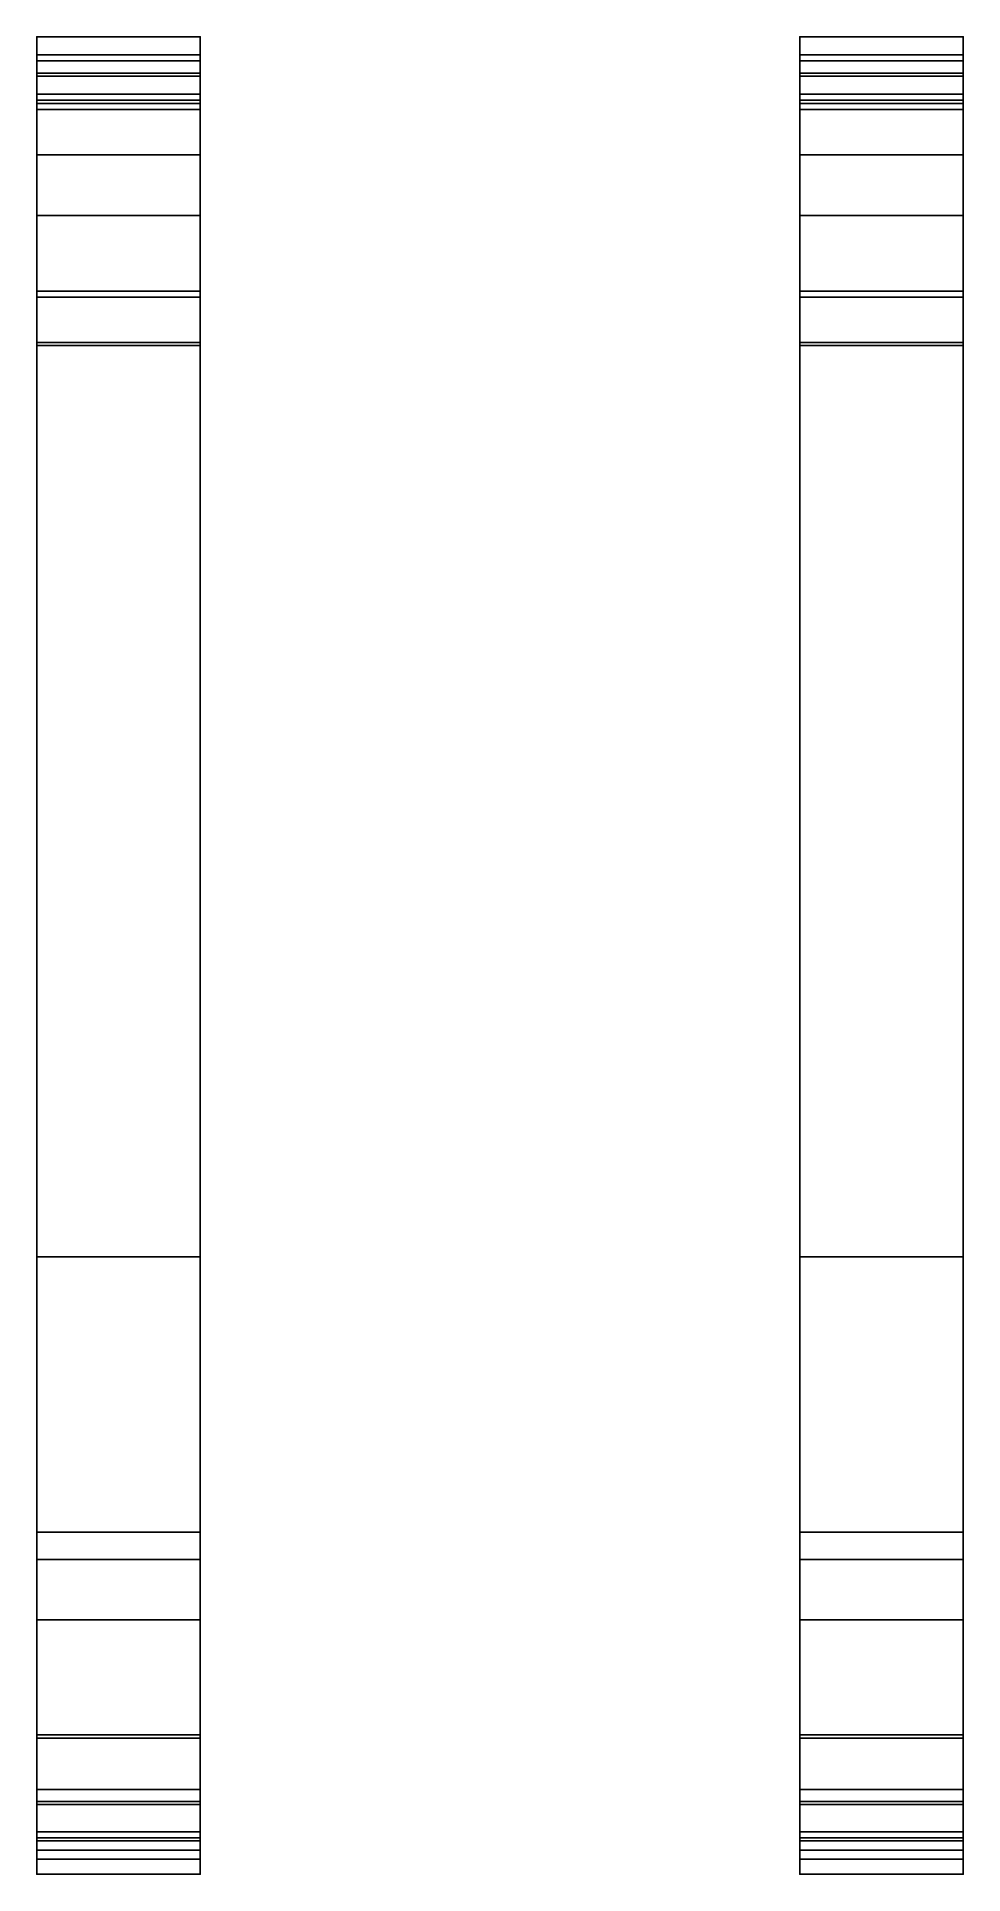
# Model space of a CAD drawing. Extents: x -1.53 to 1.53, y -3.05 to 3.02.
import ezdxf

# ---------------------------------------------------------------- set-up
doc = ezdxf.new("R2010")
doc.units = 0
doc.layers.add('TRACKS', color=3, linetype='CONTINUOUS')

msp = doc.modelspace()

# ---------------------------------------------------------------- linework, layer by layer
at = {"layer": 'TRACKS'}
for points in [[(-0.99, 3.02, 0.65), (-0.99, 2.94, 0.45), (-1.53, 2.94, 0.45), (-1.53, 3.02, 0.65)], [(-1.53, 3.02, 0.65), (-1.53, 2.94, 0.45), (-1.53, 2.89, 0.47), (-1.53, 2.96, 0.65)], [(-1.53, 2.94, 0.84), (-1.53, 3.02, 0.65), (-1.53, 2.96, 0.65), (-1.53, 2.9, 0.81)], [(-0.99, 2.94, 0.84), (-0.99, 3.02, 0.65), (-1.53, 3.02, 0.65), (-1.53, 2.94, 0.84)], [(-0.99, 2.89, 0.47), (-0.99, 2.94, 0.45), (-0.99, 3.02, 0.65), (-0.99, 2.96, 0.65)], [(-0.99, 2.96, 0.65), (-0.99, 3.02, 0.65), (-0.99, 2.94, 0.84), (-0.99, 2.9, 0.81)], [(1.53, 2.94, 0.84), (1.53, 3.02, 0.65), (0.99, 3.02, 0.65), (0.99, 2.94, 0.84)], [(0.99, 2.94, 0.84), (0.99, 3.02, 0.65), (0.99, 2.96, 0.65), (0.99, 2.9, 0.81)], [(0.99, 3.02, 0.65), (0.99, 2.94, 0.45), (0.99, 2.89, 0.47), (0.99, 2.96, 0.65)], [(1.53, 3.02, 0.65), (1.53, 2.94, 0.45), (0.99, 2.94, 0.45), (0.99, 3.02, 0.65)], [(1.53, 2.96, 0.65), (1.53, 3.02, 0.65), (1.53, 2.94, 0.84), (1.53, 2.9, 0.81)], [(1.53, 2.89, 0.47), (1.53, 2.94, 0.45), (1.53, 3.02, 0.65), (1.53, 2.96, 0.65)], [(-1.53, 2.96, 0.65), (-1.53, 2.89, 0.47), (-0.99, 2.89, 0.47), (-0.99, 2.96, 0.65)], [(-1.53, 2.9, 0.81), (-1.53, 2.96, 0.65), (-0.99, 2.96, 0.65), (-0.99, 2.9, 0.81)], [(-0.99, 2.94, 0.45), (-0.99, 2.81, 0.34), (-1.53, 2.81, 0.34), (-1.53, 2.94, 0.45)], [(-1.53, 2.94, 0.45), (-1.53, 2.81, 0.34), (-1.53, 2.78, 0.38), (-1.53, 2.89, 0.47)], [(-0.99, 2.83, 0.95), (-0.99, 2.94, 0.84), (-1.53, 2.94, 0.84), (-1.53, 2.83, 0.95)], [(-1.53, 2.83, 0.95), (-1.53, 2.94, 0.84), (-1.53, 2.9, 0.81), (-1.53, 2.8, 0.91)], [(-0.99, 2.78, 0.38), (-0.99, 2.81, 0.34), (-0.99, 2.94, 0.45), (-0.99, 2.89, 0.47)], [(-0.99, 2.9, 0.81), (-0.99, 2.94, 0.84), (-0.99, 2.83, 0.95), (-0.99, 2.8, 0.91)], [(0.99, 2.9, 0.81), (0.99, 2.96, 0.65), (1.53, 2.96, 0.65), (1.53, 2.9, 0.81)], [(0.99, 2.96, 0.65), (0.99, 2.89, 0.47), (1.53, 2.89, 0.47), (1.53, 2.96, 0.65)], [(0.99, 2.83, 0.95), (0.99, 2.94, 0.84), (0.99, 2.9, 0.81), (0.99, 2.8, 0.91)], [(1.53, 2.83, 0.95), (1.53, 2.94, 0.84), (0.99, 2.94, 0.84), (0.99, 2.83, 0.95)], [(1.53, 2.94, 0.45), (1.53, 2.81, 0.34), (0.99, 2.81, 0.34), (0.99, 2.94, 0.45)], [(0.99, 2.94, 0.45), (0.99, 2.81, 0.34), (0.99, 2.78, 0.38), (0.99, 2.89, 0.47)], [(1.53, 2.9, 0.81), (1.53, 2.94, 0.84), (1.53, 2.83, 0.95), (1.53, 2.8, 0.91)], [(1.53, 2.78, 0.38), (1.53, 2.81, 0.34), (1.53, 2.94, 0.45), (1.53, 2.89, 0.47)], [(-1.53, 2.8, 0.91), (-1.53, 2.9, 0.81), (-0.99, 2.9, 0.81), (-0.99, 2.8, 0.91)], [(-1.53, 2.89, 0.47), (-1.53, 2.78, 0.38), (-0.99, 2.78, 0.38), (-0.99, 2.89, 0.47)], [(0.99, 2.8, 0.91), (0.99, 2.9, 0.81), (1.53, 2.9, 0.81), (1.53, 2.8, 0.91)], [(0.99, 2.89, 0.47), (0.99, 2.78, 0.38), (1.53, 2.78, 0.38), (1.53, 2.89, 0.47)], [(-1.53, 2.63, 0.95), (-1.53, 2.83, 0.95), (-1.53, 2.8, 0.91), (-1.53, 2.63, 0.91)], [(-0.99, 2.63, 0.95), (-0.99, 2.83, 0.95), (-1.53, 2.83, 0.95), (-1.53, 2.63, 0.95)], [(-1.53, 2.81, 0.34), (-1.53, 2.18, 0.05), (-1.53, 2.16, 0.08), (-1.53, 2.78, 0.38)], [(-0.99, 2.81, 0.34), (-0.99, 2.18, 0.05), (-1.53, 2.18, 0.05), (-1.53, 2.81, 0.34)], [(-1.53, 2.63, 0.91), (-1.53, 2.8, 0.91), (-0.99, 2.8, 0.91), (-0.99, 2.63, 0.91)], [(-0.99, 2.8, 0.91), (-0.99, 2.83, 0.95), (-0.99, 2.63, 0.95), (-0.99, 2.63, 0.91)], [(-0.99, 2.16, 0.08), (-0.99, 2.18, 0.05), (-0.99, 2.81, 0.34), (-0.99, 2.78, 0.38)], [(0.99, 2.63, 0.95), (0.99, 2.83, 0.95), (0.99, 2.8, 0.91), (0.99, 2.63, 0.91)], [(1.53, 2.63, 0.95), (1.53, 2.83, 0.95), (0.99, 2.83, 0.95), (0.99, 2.63, 0.95)], [(0.99, 2.81, 0.34), (0.99, 2.18, 0.05), (0.99, 2.16, 0.08), (0.99, 2.78, 0.38)], [(1.53, 2.81, 0.34), (1.53, 2.18, 0.05), (0.99, 2.18, 0.05), (0.99, 2.81, 0.34)], [(0.99, 2.63, 0.91), (0.99, 2.8, 0.91), (1.53, 2.8, 0.91), (1.53, 2.63, 0.91)], [(1.53, 2.8, 0.91), (1.53, 2.83, 0.95), (1.53, 2.63, 0.95), (1.53, 2.63, 0.91)], [(1.53, 2.16, 0.08), (1.53, 2.18, 0.05), (1.53, 2.81, 0.34), (1.53, 2.78, 0.38)], [(-1.53, 2.78, 0.38), (-1.53, 2.16, 0.08), (-0.99, 2.16, 0.08), (-0.99, 2.78, 0.38)], [(0.99, 2.78, 0.38), (0.99, 2.16, 0.08), (1.53, 2.16, 0.08), (1.53, 2.78, 0.38)], [(-1.53, 2.43, 0.9), (-1.53, 2.63, 0.91), (-0.99, 2.63, 0.91), (-0.99, 2.43, 0.9)], [(-1.53, 2.43, 0.94), (-1.53, 2.63, 0.95), (-1.53, 2.63, 0.91), (-1.53, 2.43, 0.9)], [(-0.99, 2.43, 0.94), (-0.99, 2.63, 0.95), (-1.53, 2.63, 0.95), (-1.53, 2.43, 0.94)], [(-0.99, 2.63, 0.91), (-0.99, 2.63, 0.95), (-0.99, 2.43, 0.94), (-0.99, 2.43, 0.9)], [(1.53, 2.43, 0.94), (1.53, 2.63, 0.95), (0.99, 2.63, 0.95), (0.99, 2.43, 0.94)], [(0.99, 2.43, 0.94), (0.99, 2.63, 0.95), (0.99, 2.63, 0.91), (0.99, 2.43, 0.9)], [(0.99, 2.43, 0.9), (0.99, 2.63, 0.91), (1.53, 2.63, 0.91), (1.53, 2.43, 0.9)], [(1.53, 2.63, 0.91), (1.53, 2.63, 0.95), (1.53, 2.43, 0.94), (1.53, 2.43, 0.9)], [(-1.53, 2, 0.89), (-1.53, 2.43, 0.9), (-0.99, 2.43, 0.9), (-0.99, 2, 0.89)], [(-1.53, 2, 0.93), (-1.53, 2.43, 0.94), (-1.53, 2.43, 0.9), (-1.53, 2, 0.89)], [(-0.99, 2, 0.93), (-0.99, 2.43, 0.94), (-1.53, 2.43, 0.94), (-1.53, 2, 0.93)], [(-0.99, 2.43, 0.9), (-0.99, 2.43, 0.94), (-0.99, 2, 0.93), (-0.99, 2, 0.89)], [(0.99, 2, 0.93), (0.99, 2.43, 0.94), (0.99, 2.43, 0.9), (0.99, 2, 0.89)], [(1.53, 2, 0.93), (1.53, 2.43, 0.94), (0.99, 2.43, 0.94), (0.99, 2, 0.93)], [(0.99, 2, 0.89), (0.99, 2.43, 0.9), (1.53, 2.43, 0.9), (1.53, 2, 0.89)], [(1.53, 2.43, 0.9), (1.53, 2.43, 0.94), (1.53, 2, 0.93), (1.53, 2, 0.89)], [(-0.99, 2.18, 0.05), (-0.99, 2.01), (-1.53, 2.01), (-1.53, 2.18, 0.05)], [(-1.53, 2.18, 0.05), (-1.53, 2.01), (-1.53, 2.01, 0.04), (-1.53, 2.16, 0.08)], [(-1.53, 2.16, 0.08), (-1.53, 2.01, 0.04), (-0.99, 2.01, 0.04), (-0.99, 2.16, 0.08)], [(-0.99, 2.01, 0.04), (-0.99, 2.01), (-0.99, 2.18, 0.05), (-0.99, 2.16, 0.08)], [(0.99, 2.18, 0.05), (0.99, 2.01), (0.99, 2.01, 0.04), (0.99, 2.16, 0.08)], [(1.53, 2.18, 0.05), (1.53, 2.01), (0.99, 2.01), (0.99, 2.18, 0.05)], [(0.99, 2.16, 0.08), (0.99, 2.01, 0.04), (1.53, 2.01, 0.04), (1.53, 2.16, 0.08)], [(1.53, 2.01, 0.04), (1.53, 2.01), (1.53, 2.18, 0.05), (1.53, 2.16, 0.08)], [(-0.99, 2.01), (-0.99, -1.92), (-1.53, -1.92), (-1.53, 2.01)], [(-1.53, 2.01), (-1.53, -1.92), (-1.53, -1.92, 0.04), (-1.53, 2.01, 0.04)], [(-1.53, 2.01, 0.04), (-1.53, -1.92, 0.04), (-0.99, -1.92, 0.04), (-0.99, 2.01, 0.04)], [(-0.99, -1.92, 0.04), (-0.99, -1.92), (-0.99, 2.01), (-0.99, 2.01, 0.04)], [(0.99, 2.01), (0.99, -1.92), (0.99, -1.92, 0.04), (0.99, 2.01, 0.04)], [(1.53, 2.01), (1.53, -1.92), (0.99, -1.92), (0.99, 2.01)], [(0.99, 2.01, 0.04), (0.99, -1.92, 0.04), (1.53, -1.92, 0.04), (1.53, 2.01, 0.04)], [(1.53, -1.92, 0.04), (1.53, -1.92), (1.53, 2.01), (1.53, 2.01, 0.04)], [(-0.99, -1.01, 0.93), (-0.99, 2, 0.93), (-1.53, 2, 0.93), (-1.53, -1.01, 0.93)], [(-1.53, -1.01, 0.93), (-1.53, 2, 0.93), (-1.53, 2, 0.89), (-1.53, -1.01, 0.89)], [(-1.53, -1.01, 0.89), (-1.53, 2, 0.89), (-0.99, 2, 0.89), (-0.99, -1.01, 0.89)], [(-0.99, 2, 0.89), (-0.99, 2, 0.93), (-0.99, -1.01, 0.93), (-0.99, -1.01, 0.89)], [(0.99, -1.01, 0.89), (0.99, 2, 0.89), (1.53, 2, 0.89), (1.53, -1.01, 0.89)], [(0.99, -1.01, 0.93), (0.99, 2, 0.93), (0.99, 2, 0.89), (0.99, -1.01, 0.89)], [(1.53, -1.01, 0.93), (1.53, 2, 0.93), (0.99, 2, 0.93), (0.99, -1.01, 0.93)], [(1.53, 2, 0.89), (1.53, 2, 0.93), (1.53, -1.01, 0.93), (1.53, -1.01, 0.89)], [(-0.99, -2.21, 0.94), (-0.99, -1.01, 0.93), (-1.53, -1.01, 0.93), (-1.53, -2.21, 0.94)], [(-1.53, -2.21, 0.94), (-1.53, -1.01, 0.93), (-1.53, -1.01, 0.89), (-1.53, -2.21, 0.9)], [(-1.53, -2.21, 0.9), (-1.53, -1.01, 0.89), (-0.99, -1.01, 0.89), (-0.99, -2.21, 0.9)], [(-0.99, -1.01, 0.89), (-0.99, -1.01, 0.93), (-0.99, -2.21, 0.94), (-0.99, -2.21, 0.9)], [(0.99, -2.21, 0.94), (0.99, -1.01, 0.93), (0.99, -1.01, 0.89), (0.99, -2.21, 0.9)], [(0.99, -2.21, 0.9), (0.99, -1.01, 0.89), (1.53, -1.01, 0.89), (1.53, -2.21, 0.9)], [(1.53, -2.21, 0.94), (1.53, -1.01, 0.93), (0.99, -1.01, 0.93), (0.99, -2.21, 0.94)], [(1.53, -1.01, 0.89), (1.53, -1.01, 0.93), (1.53, -2.21, 0.94), (1.53, -2.21, 0.9)], [(-0.99, -1.92), (-0.99, -2.01, 0.02), (-1.53, -2.01, 0.02), (-1.53, -1.92)], [(-1.53, -1.92), (-1.53, -2.01, 0.02), (-1.53, -2.01, 0.06), (-1.53, -1.92, 0.04)], [(-1.53, -1.92, 0.04), (-1.53, -2.01, 0.06), (-0.99, -2.01, 0.06), (-0.99, -1.92, 0.04)], [(-0.99, -2.01, 0.06), (-0.99, -2.01, 0.02), (-0.99, -1.92), (-0.99, -1.92, 0.04)], [(0.99, -1.92), (0.99, -2.01, 0.02), (0.99, -2.01, 0.06), (0.99, -1.92, 0.04)], [(0.99, -1.92, 0.04), (0.99, -2.01, 0.06), (1.53, -2.01, 0.06), (1.53, -1.92, 0.04)], [(1.53, -1.92), (1.53, -2.01, 0.02), (0.99, -2.01, 0.02), (0.99, -1.92)], [(1.53, -2.01, 0.06), (1.53, -2.01, 0.02), (1.53, -1.92), (1.53, -1.92, 0.04)], [(-1.53, -2.01, 0.06), (-1.53, -2.81, 0.33), (-0.99, -2.81, 0.33), (-0.99, -2.01, 0.06)], [(-1.53, -2.01, 0.02), (-1.53, -2.82, 0.29), (-1.53, -2.81, 0.33), (-1.53, -2.01, 0.06)], [(-0.99, -2.01, 0.02), (-0.99, -2.82, 0.29), (-1.53, -2.82, 0.29), (-1.53, -2.01, 0.02)], [(-0.99, -2.81, 0.33), (-0.99, -2.82, 0.29), (-0.99, -2.01, 0.02), (-0.99, -2.01, 0.06)], [(1.53, -2.01, 0.02), (1.53, -2.82, 0.29), (0.99, -2.82, 0.29), (0.99, -2.01, 0.02)], [(0.99, -2.01, 0.06), (0.99, -2.81, 0.33), (1.53, -2.81, 0.33), (1.53, -2.01, 0.06)], [(0.99, -2.01, 0.02), (0.99, -2.82, 0.29), (0.99, -2.81, 0.33), (0.99, -2.01, 0.06)], [(1.53, -2.81, 0.33), (1.53, -2.82, 0.29), (1.53, -2.01, 0.02), (1.53, -2.01, 0.06)], [(-0.99, -2.59, 0.99), (-0.99, -2.21, 0.94), (-1.53, -2.21, 0.94), (-1.53, -2.59, 0.99)], [(-1.53, -2.59, 0.99), (-1.53, -2.21, 0.94), (-1.53, -2.21, 0.9), (-1.53, -2.6, 0.94)], [(-1.53, -2.6, 0.94), (-1.53, -2.21, 0.9), (-0.99, -2.21, 0.9), (-0.99, -2.6, 0.94)], [(-0.99, -2.21, 0.9), (-0.99, -2.21, 0.94), (-0.99, -2.59, 0.99), (-0.99, -2.6, 0.94)], [(1.53, -2.59, 0.99), (1.53, -2.21, 0.94), (0.99, -2.21, 0.94), (0.99, -2.59, 0.99)], [(0.99, -2.59, 0.99), (0.99, -2.21, 0.94), (0.99, -2.21, 0.9), (0.99, -2.6, 0.94)], [(0.99, -2.6, 0.94), (0.99, -2.21, 0.9), (1.53, -2.21, 0.9), (1.53, -2.6, 0.94)], [(1.53, -2.21, 0.9), (1.53, -2.21, 0.94), (1.53, -2.59, 0.99), (1.53, -2.6, 0.94)], [(-0.99, -2.77, 0.99), (-0.99, -2.59, 0.99), (-1.53, -2.59, 0.99), (-1.53, -2.77, 0.99)], [(-1.53, -2.77, 0.99), (-1.53, -2.59, 0.99), (-1.53, -2.6, 0.94), (-1.53, -2.77, 0.94)], [(-1.53, -2.77, 0.94), (-1.53, -2.6, 0.94), (-0.99, -2.6, 0.94), (-0.99, -2.77, 0.94)], [(-0.99, -2.6, 0.94), (-0.99, -2.59, 0.99), (-0.99, -2.77, 0.99), (-0.99, -2.77, 0.94)], [(1.53, -2.77, 0.99), (1.53, -2.59, 0.99), (0.99, -2.59, 0.99), (0.99, -2.77, 0.99)], [(0.99, -2.77, 0.99), (0.99, -2.59, 0.99), (0.99, -2.6, 0.94), (0.99, -2.77, 0.94)], [(0.99, -2.77, 0.94), (0.99, -2.6, 0.94), (1.53, -2.6, 0.94), (1.53, -2.77, 0.94)], [(1.53, -2.6, 0.94), (1.53, -2.59, 0.99), (1.53, -2.77, 0.99), (1.53, -2.77, 0.94)], [(-0.99, -2.94, 0.89), (-0.99, -2.77, 0.99), (-1.53, -2.77, 0.99), (-1.53, -2.94, 0.89)], [(-1.53, -2.94, 0.89), (-1.53, -2.77, 0.99), (-1.53, -2.77, 0.94), (-1.53, -2.91, 0.85)], [(-1.53, -2.91, 0.85), (-1.53, -2.77, 0.94), (-0.99, -2.77, 0.94), (-0.99, -2.91, 0.85)], [(-0.99, -2.77, 0.94), (-0.99, -2.77, 0.99), (-0.99, -2.94, 0.89), (-0.99, -2.91, 0.85)], [(1.53, -2.94, 0.89), (1.53, -2.77, 0.99), (0.99, -2.77, 0.99), (0.99, -2.94, 0.89)], [(0.99, -2.94, 0.89), (0.99, -2.77, 0.99), (0.99, -2.77, 0.94), (0.99, -2.91, 0.85)], [(0.99, -2.91, 0.85), (0.99, -2.77, 0.94), (1.53, -2.77, 0.94), (1.53, -2.91, 0.85)], [(1.53, -2.77, 0.94), (1.53, -2.77, 0.99), (1.53, -2.94, 0.89), (1.53, -2.91, 0.85)], [(-1.53, -2.81, 0.33), (-1.53, -2.93, 0.42), (-0.99, -2.93, 0.42), (-0.99, -2.81, 0.33)], [(-1.53, -2.82, 0.29), (-1.53, -2.97, 0.39), (-1.53, -2.93, 0.42), (-1.53, -2.81, 0.33)], [(-0.99, -2.82, 0.29), (-0.99, -2.97, 0.39), (-1.53, -2.97, 0.39), (-1.53, -2.82, 0.29)], [(-0.99, -2.93, 0.42), (-0.99, -2.97, 0.39), (-0.99, -2.82, 0.29), (-0.99, -2.81, 0.33)], [(0.99, -2.82, 0.29), (0.99, -2.97, 0.39), (0.99, -2.93, 0.42), (0.99, -2.81, 0.33)], [(0.99, -2.81, 0.33), (0.99, -2.93, 0.42), (1.53, -2.93, 0.42), (1.53, -2.81, 0.33)], [(1.53, -2.82, 0.29), (1.53, -2.97, 0.39), (0.99, -2.97, 0.39), (0.99, -2.82, 0.29)], [(1.53, -2.93, 0.42), (1.53, -2.97, 0.39), (1.53, -2.82, 0.29), (1.53, -2.81, 0.33)], [(-1.53, -3.05, 0.75), (-1.53, -2.94, 0.89), (-1.53, -2.91, 0.85), (-1.53, -3, 0.72)], [(-1.53, -3, 0.72), (-1.53, -2.91, 0.85), (-0.99, -2.91, 0.85), (-0.99, -3, 0.72)], [(-0.99, -2.91, 0.85), (-0.99, -2.94, 0.89), (-0.99, -3.05, 0.75), (-0.99, -3, 0.72)], [(0.99, -3.05, 0.75), (0.99, -2.94, 0.89), (0.99, -2.91, 0.85), (0.99, -3, 0.72)], [(0.99, -3, 0.72), (0.99, -2.91, 0.85), (1.53, -2.91, 0.85), (1.53, -3, 0.72)], [(1.53, -2.91, 0.85), (1.53, -2.94, 0.89), (1.53, -3.05, 0.75), (1.53, -3, 0.72)], [(-1.53, -2.97, 0.39), (-1.53, -3.05, 0.57), (-1.53, -3, 0.57), (-1.53, -2.93, 0.42)], [(-1.53, -2.93, 0.42), (-1.53, -3, 0.57), (-0.99, -3, 0.57), (-0.99, -2.93, 0.42)], [(-0.99, -3.05, 0.75), (-0.99, -2.94, 0.89), (-1.53, -2.94, 0.89), (-1.53, -3.05, 0.75)], [(-0.99, -2.97, 0.39), (-0.99, -3.05, 0.57), (-1.53, -3.05, 0.57), (-1.53, -2.97, 0.39)], [(-0.99, -3, 0.57), (-0.99, -3.05, 0.57), (-0.99, -2.97, 0.39), (-0.99, -2.93, 0.42)], [(0.99, -2.97, 0.39), (0.99, -3.05, 0.57), (0.99, -3, 0.57), (0.99, -2.93, 0.42)], [(0.99, -2.93, 0.42), (0.99, -3, 0.57), (1.53, -3, 0.57), (1.53, -2.93, 0.42)], [(1.53, -3.05, 0.75), (1.53, -2.94, 0.89), (0.99, -2.94, 0.89), (0.99, -3.05, 0.75)], [(1.53, -2.97, 0.39), (1.53, -3.05, 0.57), (0.99, -3.05, 0.57), (0.99, -2.97, 0.39)], [(1.53, -3, 0.57), (1.53, -3.05, 0.57), (1.53, -2.97, 0.39), (1.53, -2.93, 0.42)], [(-1.53, -3.05, 0.57), (-1.53, -3.05, 0.75), (-1.53, -3, 0.72), (-1.53, -3, 0.57)], [(-1.53, -3, 0.57), (-1.53, -3, 0.72), (-0.99, -3, 0.72), (-0.99, -3, 0.57)], [(-0.99, -3, 0.72), (-0.99, -3.05, 0.75), (-0.99, -3.05, 0.57), (-0.99, -3, 0.57)], [(0.99, -3, 0.57), (0.99, -3, 0.72), (1.53, -3, 0.72), (1.53, -3, 0.57)], [(0.99, -3.05, 0.57), (0.99, -3.05, 0.75), (0.99, -3, 0.72), (0.99, -3, 0.57)], [(1.53, -3, 0.72), (1.53, -3.05, 0.75), (1.53, -3.05, 0.57), (1.53, -3, 0.57)], [(-0.99, -3.05, 0.57), (-0.99, -3.05, 0.75), (-1.53, -3.05, 0.75), (-1.53, -3.05, 0.57)], [(1.53, -3.05, 0.57), (1.53, -3.05, 0.75), (0.99, -3.05, 0.75), (0.99, -3.05, 0.57)]]:
    msp.add_3dface(points, dxfattribs=at)

doc.saveas('drawing.dxf')
